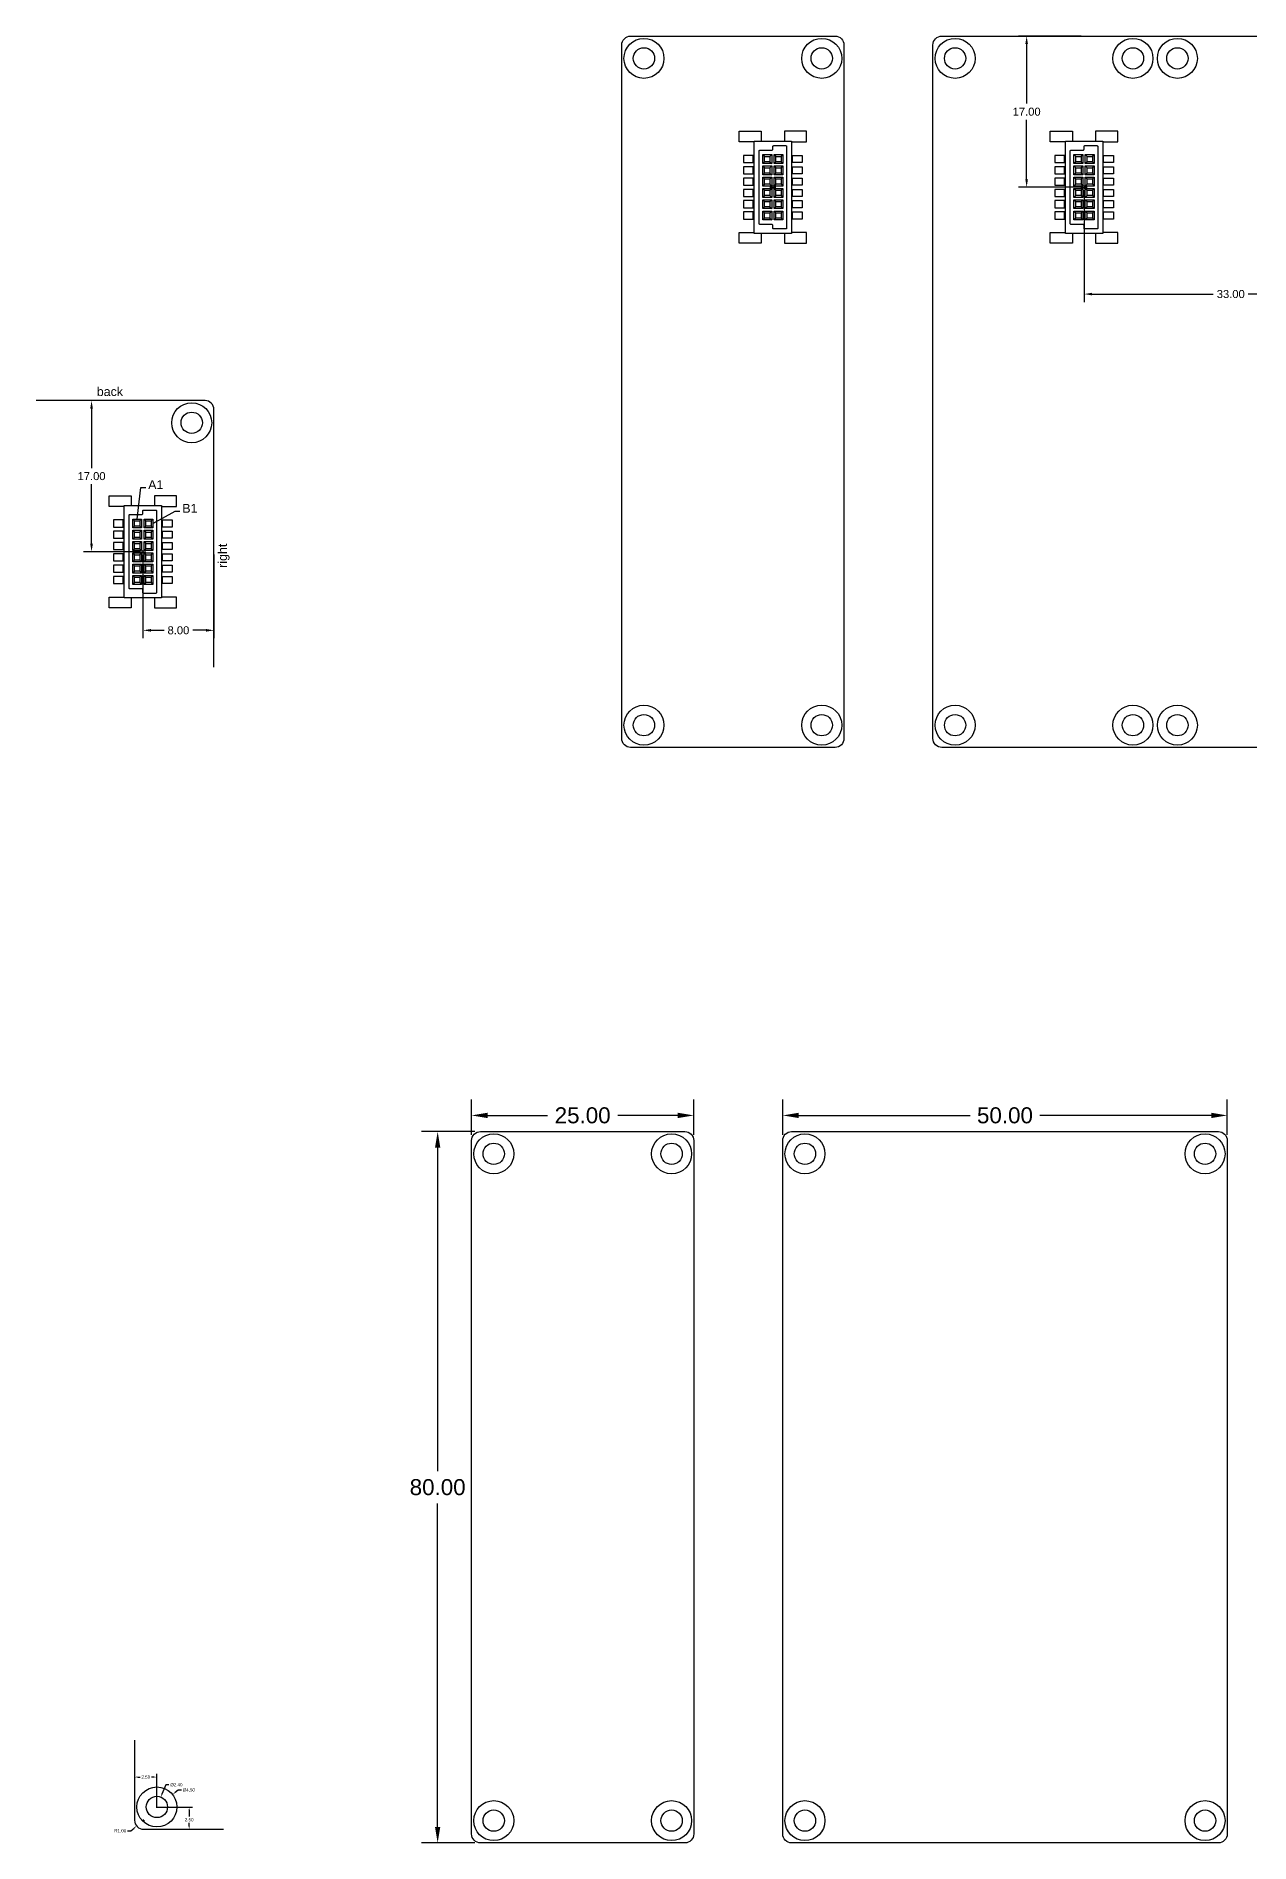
# Model space of a CAD drawing. Header units: inches. Extents: x 57 to 506, y 33 to 246.
# Drawn here: x 57.5 to 194, y 42.3 to 245.5 of the extents above; entities that cross this region are included whole.
import ezdxf

# ---------------------------------------------------------------- set-up
doc = ezdxf.new("R2010")
doc.units = ezdxf.units.IN
doc.header["$MEASUREMENT"] = 0
doc.styles.get("Standard").update_dxf_attribs({"font": 'arial.ttf'})
doc.dimstyles.get("Standard").update_dxf_attribs({"dimscale": 2, "dimtxt": 0.18, "dimasz": 0.18, "dimexe": 0.18, "dimexo": 0.0625, "dimgap": 0.09, "dimtad": 0, "dimtih": 1, "dimtoh": 1, "dimrnd": 0.0005, "dimzin": 0, "dimdsep": 46, "dimtxsty": 'Standard', "dimcen": 0.09, "dimadec": 0, "dimazin": 0, "dimtfac": 1, "dimtdec": 4, "dimtofl": 0, "dimtmove": 0, "dimatfit": 3, "dimfxl": 1, "dimtolj": 1, "dimtzin": 0, "dimarcsym": 0})

# ---------------------------------------------------------------- blocks, each defined once
blk = doc.blocks.new('*D1')
at = {"color": 0, "lineweight": -2}
for p, q in [((73.46, 48.24), (73.11, 47.96)), ((73.82, 48.24), (73.46, 48.24))]:
    blk.add_line(p, q, dxfattribs=at)
at = {"color": 0}
for p, q in [((70.98, 46.33), (71.16, 46.33)), ((71.07, 46.24), (71.07, 46.42))]:
    blk.add_line(p, q, dxfattribs=at)
blk.add_solid([(73.07, 48), (73.15, 47.91), (72.83, 47.73)], dxfattribs=at)
at = {"layer": 'Defpoints', "color": 0}
for p in [(72.83, 47.73), (69.3, 44.94)]:
    blk.add_point(p, dxfattribs=at)
at = {"color": 0, "insert": (74.66, 48.24), "char_height": 0.36, "attachment_point": 5}
blk.add_mtext('\\A1;%%c4.50', dxfattribs=at)
blk = doc.blocks.new('*D2')
at = {"color": 0, "lineweight": -2}
for p, q in [((72.06, 48.83), (71.64, 47.78)), ((72.42, 48.83), (72.06, 48.83))]:
    blk.add_line(p, q, dxfattribs=at)
at = {"color": 0}
for p, q in [((70.98, 46.33), (71.16, 46.33)), ((71.07, 46.24), (71.07, 46.42))]:
    blk.add_line(p, q, dxfattribs=at)
blk.add_solid([(71.59, 47.81), (71.7, 47.76), (71.51, 47.45)], dxfattribs=at)
at = {"layer": 'Defpoints', "color": 0}
for p in [(71.51, 47.45), (70.62, 45.22)]:
    blk.add_point(p, dxfattribs=at)
at = {"color": 0, "insert": (73.26, 48.83), "char_height": 0.36, "attachment_point": 5}
blk.add_mtext('\\A1;%%c2.40', dxfattribs=at)
blk = doc.blocks.new('*D3')
at = {"color": 0, "lineweight": -2}
for p, q in [((68.57, 44.96), (68.57, 50.06)), ((68.93, 49.7), (69.17, 49.7)), ((70.71, 49.7), (70.47, 49.7)), ((71.07, 46.46), (71.07, 50.06))]:
    blk.add_line(p, q, dxfattribs=at)
at = {"color": 0}
for points in [[(68.93, 49.76), (68.93, 49.64), (68.57, 49.7)], [(70.71, 49.64), (70.71, 49.76), (71.07, 49.7)]]:
    blk.add_solid(points, dxfattribs=at)
at = {"layer": 'Defpoints', "color": 0}
for p in [(68.57, 49.7), (68.57, 44.83), (71.07, 46.33)]:
    blk.add_point(p, dxfattribs=at)
at = {"color": 0, "insert": (69.82, 49.7), "char_height": 0.36, "attachment_point": 5}
blk.add_mtext('\\A1;2.50', dxfattribs=at)
blk = doc.blocks.new('*D4')
at = {"color": 0, "lineweight": -2}
for p, q in [((71.19, 46.33), (75.06, 46.33)), ((74.7, 45.97), (74.7, 45.26)), ((69.69, 43.83), (75.06, 43.83)), ((74.7, 44.19), (74.7, 44.54))]:
    blk.add_line(p, q, dxfattribs=at)
at = {"color": 0}
for points in [[(74.76, 45.97), (74.64, 45.97), (74.7, 46.33)], [(74.64, 44.19), (74.76, 44.19), (74.7, 43.83)]]:
    blk.add_solid(points, dxfattribs=at)
at = {"layer": 'Defpoints', "color": 0}
for p in [(71.07, 46.33), (69.57, 43.83), (74.7, 43.83)]:
    blk.add_point(p, dxfattribs=at)
at = {"color": 0, "insert": (74.7, 44.9), "char_height": 0.36, "attachment_point": 5}
blk.add_mtext('\\A1;2.50', dxfattribs=at)
blk = doc.blocks.new('*D5')
at = {"color": 0}
for p, q in [((69.48, 44.83), (69.66, 44.83)), ((69.57, 44.74), (69.57, 44.92))]:
    blk.add_line(p, q, dxfattribs=at)
at = {"color": 0, "lineweight": -2}
for p, q in [((67.77, 43.66), (68.13, 43.66)), ((68.13, 43.66), (68.51, 43.97))]:
    blk.add_line(p, q, dxfattribs=at)
at = {"color": 0}
blk.add_solid([(68.55, 43.93), (68.48, 44.02), (68.79, 44.2)], dxfattribs=at)
at = {"layer": 'Defpoints', "color": 0}
for p in [(69.57, 44.83), (68.79, 44.2)]:
    blk.add_point(p, dxfattribs=at)
at = {"color": 0, "insert": (66.95, 43.66), "char_height": 0.36, "attachment_point": 5}
blk.add_mtext('\\A1;R1.00', dxfattribs=at)
blk = doc.blocks.new('*D6')
at = {"color": 0, "lineweight": -2}
for p, q in [((106.46, 121.92), (106.46, 125.92)), ((108.26, 124.12), (115.01, 124.12)), ((129.66, 124.12), (122.91, 124.12)), ((131.46, 121.92), (131.46, 125.92))]:
    blk.add_line(p, q, dxfattribs=at)
at = {"color": 0}
for points in [[(108.26, 124.42), (108.26, 123.82), (106.46, 124.12)], [(129.66, 123.82), (129.66, 124.42), (131.46, 124.12)]]:
    blk.add_solid(points, dxfattribs=at)
at = {"layer": 'Defpoints', "color": 0}
for p in [(131.46, 124.12), (106.46, 121.3), (131.46, 121.3)]:
    blk.add_point(p, dxfattribs=at)
at = {"color": 0, "insert": (118.96, 124.12), "char_height": 1.8, "attachment_point": 5}
blk.add_mtext('\\A1;25.00', dxfattribs=at)
blk = doc.blocks.new('*D7')
at = {"color": 0, "lineweight": -2}
for p, q in [((141.46, 121.92), (141.46, 125.92)), ((143.26, 124.12), (162.53, 124.12)), ((189.66, 124.12), (170.4, 124.12)), ((191.46, 121.92), (191.46, 125.92))]:
    blk.add_line(p, q, dxfattribs=at)
at = {"color": 0}
for points in [[(143.26, 124.42), (143.26, 123.82), (141.46, 124.12)], [(189.66, 123.82), (189.66, 124.42), (191.46, 124.12)]]:
    blk.add_solid(points, dxfattribs=at)
at = {"layer": 'Defpoints', "color": 0}
for p in [(191.46, 124.12), (141.46, 121.3), (191.46, 121.3)]:
    blk.add_point(p, dxfattribs=at)
at = {"color": 0, "insert": (166.46, 124.12), "char_height": 1.8, "attachment_point": 5}
blk.add_mtext('\\A1;50.00', dxfattribs=at)
blk = doc.blocks.new('*D9')
at = {"color": 0, "lineweight": -2}
for p, q in [((106.84, 122.3), (100.85, 122.3)), ((102.65, 120.5), (102.65, 84.12)), ((102.65, 44.1), (102.65, 80.48)), ((106.84, 42.3), (100.85, 42.3))]:
    blk.add_line(p, q, dxfattribs=at)
at = {"color": 0}
for points in [[(102.95, 120.5), (102.35, 120.5), (102.65, 122.3)], [(102.35, 44.1), (102.95, 44.1), (102.65, 42.3)]]:
    blk.add_solid(points, dxfattribs=at)
at = {"layer": 'Defpoints', "color": 0}
for p in [(107.46, 122.3), (102.65, 42.3), (107.46, 42.3)]:
    blk.add_point(p, dxfattribs=at)
at = {"color": 0, "insert": (102.65, 82.3), "char_height": 1.8, "attachment_point": 5}
blk.add_mtext('\\A1;80.00', dxfattribs=at)
blk = doc.blocks.new('*D32')
at = {"color": 0, "lineweight": -2}
for p, q in [((76.17, 204.52), (62.82, 204.52)), ((63.72, 203.62), (63.72, 196.93)), ((63.72, 188.42), (63.72, 195.11)), ((69.17, 187.52), (62.82, 187.52))]:
    blk.add_line(p, q, dxfattribs=at)
at = {"color": 0}
for points in [[(63.87, 203.62), (63.57, 203.62), (63.72, 204.52)], [(63.57, 188.42), (63.87, 188.42), (63.72, 187.52)]]:
    blk.add_solid(points, dxfattribs=at)
at = {"layer": 'Defpoints', "color": 0}
for p in [(76.49, 204.52), (63.72, 187.52), (69.49, 187.52)]:
    blk.add_point(p, dxfattribs=at)
at = {"color": 0, "insert": (63.72, 196.02), "char_height": 0.9, "attachment_point": 5}
blk.add_mtext('\\A1;17.00', dxfattribs=at)
blk = doc.blocks.new('*D33')
at = {"color": 0, "lineweight": -2}
for p, q in [((69.49, 187.21), (69.49, 177.78)), ((77.49, 187.21), (77.49, 177.78)), ((70.39, 178.68), (71.87, 178.68)), ((76.59, 178.68), (75.1, 178.68))]:
    blk.add_line(p, q, dxfattribs=at)
at = {"color": 0}
for points in [[(70.39, 178.83), (70.39, 178.53), (69.49, 178.68)], [(76.59, 178.53), (76.59, 178.83), (77.49, 178.68)]]:
    blk.add_solid(points, dxfattribs=at)
at = {"layer": 'Defpoints', "color": 0}
for p in [(69.49, 187.52), (77.49, 187.52), (77.49, 178.68)]:
    blk.add_point(p, dxfattribs=at)
at = {"color": 0, "insert": (73.49, 178.68), "char_height": 0.9, "attachment_point": 5}
blk.add_mtext('\\A1;8.00', dxfattribs=at)
blk = doc.blocks.new('*D35')
at = {"color": 0, "lineweight": -2}
for p, q in [((208.36, 244.2), (208.36, 215.6)), ((175.36, 228.2), (175.36, 215.6)), ((176.26, 216.5), (189.89, 216.5)), ((207.46, 216.5), (193.82, 216.5))]:
    blk.add_line(p, q, dxfattribs=at)
at = {"color": 0}
for points in [[(176.26, 216.65), (176.26, 216.35), (175.36, 216.5)], [(207.46, 216.35), (207.46, 216.65), (208.36, 216.5)]]:
    blk.add_solid(points, dxfattribs=at)
at = {"layer": 'Defpoints', "color": 0}
for p in [(208.36, 244.51), (175.36, 228.51), (175.36, 216.5)]:
    blk.add_point(p, dxfattribs=at)
at = {"color": 0, "insert": (191.86, 216.5), "char_height": 0.9, "attachment_point": 5}
blk.add_mtext('\\A1;33.00', dxfattribs=at)
blk = doc.blocks.new('*D39')
at = {"color": 0, "lineweight": -2}
for p, q in [((175.04, 245.51), (168, 245.51)), ((168.9, 244.61), (168.9, 237.92)), ((168.9, 229.41), (168.9, 236.1)), ((175.04, 228.51), (168, 228.51))]:
    blk.add_line(p, q, dxfattribs=at)
at = {"color": 0}
for points in [[(169.05, 244.61), (168.75, 244.61), (168.9, 245.51)], [(168.75, 229.41), (169.05, 229.41), (168.9, 228.51)]]:
    blk.add_solid(points, dxfattribs=at)
at = {"layer": 'Defpoints', "color": 0}
for p in [(168.9, 245.51), (175.36, 245.51), (175.36, 228.51)]:
    blk.add_point(p, dxfattribs=at)
at = {"color": 0, "insert": (168.9, 237.01), "char_height": 0.9, "attachment_point": 5}
blk.add_mtext('\\A1;17.00', dxfattribs=at)

msp = doc.modelspace()

# ---------------------------------------------------------------- linework, layer by layer
for p, q in [((139.22, 232.187), (139.42, 231.987)), ((140.02, 231.987), (140.22, 232.187)), ((140.49, 232.187), (140.69, 231.987)), ((141.29, 231.987), (141.49, 232.187)), ((174.22, 232.187), (174.42, 231.987)), ((175.02, 231.987), (175.22, 232.187)), ((175.49, 232.187), (175.69, 231.987)), ((176.29, 231.987), (176.49, 232.187)), ((139.42, 231.387), (139.22, 231.187)), ((139.22, 230.917), (139.42, 230.717)), ((139.42, 230.117), (139.22, 229.917)), ((139.22, 229.647), (139.42, 229.447)), ((140.02, 231.387), (140.22, 231.187)), ((140.02, 230.717), (140.22, 230.917)), ((140.02, 230.117), (140.22, 229.917)), ((140.02, 229.447), (140.22, 229.647)), ((140.69, 231.387), (140.49, 231.187)), ((140.49, 230.917), (140.69, 230.717)), ((140.69, 230.117), (140.49, 229.917)), ((140.49, 229.647), (140.69, 229.447)), ((141.29, 231.387), (141.49, 231.187)), ((141.29, 230.717), (141.49, 230.917)), ((141.29, 230.117), (141.49, 229.917)), ((141.29, 229.447), (141.49, 229.647)), ((174.42, 231.387), (174.22, 231.187)), ((174.22, 230.917), (174.42, 230.717)), ((174.42, 230.117), (174.22, 229.917)), ((174.22, 229.647), (174.42, 229.447)), ((175.02, 231.387), (175.22, 231.187)), ((175.02, 230.717), (175.22, 230.917)), ((175.02, 230.117), (175.22, 229.917)), ((175.02, 229.447), (175.22, 229.647)), ((175.69, 231.387), (175.49, 231.187)), ((175.49, 230.917), (175.69, 230.717)), ((175.69, 230.117), (175.49, 229.917)), ((175.49, 229.647), (175.69, 229.447)), ((176.29, 231.387), (176.49, 231.187)), ((176.29, 230.717), (176.49, 230.917)), ((176.29, 230.117), (176.49, 229.917)), ((176.29, 229.447), (176.49, 229.647)), ((139.42, 228.847), (139.22, 228.647)), ((139.22, 228.377), (139.42, 228.177)), ((140.005, 228.512), (140.705, 228.512)), ((140.02, 228.847), (140.22, 228.647)), ((140.02, 228.177), (140.22, 228.377)), ((140.355, 228.697), (140.355, 228.327)), ((140.69, 228.847), (140.49, 228.647)), ((140.49, 228.377), (140.69, 228.177)), ((141.29, 228.847), (141.49, 228.647)), ((141.29, 228.177), (141.49, 228.377)), ((174.42, 228.847), (174.22, 228.647)), ((174.22, 228.377), (174.42, 228.177)), ((175.005, 228.512), (175.705, 228.512)), ((175.02, 228.847), (175.22, 228.647)), ((175.02, 228.177), (175.22, 228.377)), ((175.355, 228.697), (175.355, 228.327)), ((175.69, 228.847), (175.49, 228.647)), ((175.49, 228.377), (175.69, 228.177)), ((176.29, 228.847), (176.49, 228.647)), ((176.29, 228.177), (176.49, 228.377)), ((139.42, 227.577), (139.22, 227.377)), ((139.22, 227.107), (139.42, 226.907)), ((139.42, 226.307), (139.22, 226.107)), ((139.22, 225.837), (139.42, 225.637)), ((140.02, 227.577), (140.22, 227.377)), ((140.02, 226.907), (140.22, 227.107)), ((140.02, 226.307), (140.22, 226.107)), ((140.02, 225.637), (140.22, 225.837)), ((140.69, 227.577), (140.49, 227.377)), ((140.49, 227.107), (140.69, 226.907)), ((140.69, 226.307), (140.49, 226.107)), ((140.49, 225.837), (140.69, 225.637)), ((141.29, 227.577), (141.49, 227.377)), ((141.29, 226.907), (141.49, 227.107)), ((141.29, 226.307), (141.49, 226.107)), ((141.29, 225.637), (141.49, 225.837)), ((174.42, 227.577), (174.22, 227.377)), ((174.22, 227.107), (174.42, 226.907)), ((174.42, 226.307), (174.22, 226.107)), ((174.22, 225.837), (174.42, 225.637)), ((175.02, 227.577), (175.22, 227.377)), ((175.02, 226.907), (175.22, 227.107)), ((175.02, 226.307), (175.22, 226.107)), ((175.02, 225.637), (175.22, 225.837)), ((175.69, 227.577), (175.49, 227.377)), ((175.49, 227.107), (175.69, 226.907)), ((175.69, 226.307), (175.49, 226.107)), ((175.49, 225.837), (175.69, 225.637)), ((176.29, 227.577), (176.49, 227.377)), ((176.29, 226.907), (176.49, 227.107)), ((176.29, 226.307), (176.49, 226.107)), ((176.29, 225.637), (176.49, 225.837)), ((139.42, 225.037), (139.22, 224.837)), ((140.02, 225.037), (140.22, 224.837)), ((140.69, 225.037), (140.49, 224.837)), ((141.29, 225.037), (141.49, 224.837)), ((174.42, 225.037), (174.22, 224.837)), ((175.02, 225.037), (175.22, 224.837)), ((175.69, 225.037), (175.49, 224.837)), ((176.29, 225.037), (176.49, 224.837)), ((68.35, 191.198), (68.55, 190.998)), ((69.15, 190.998), (69.35, 191.198)), ((69.62, 191.198), (69.82, 190.998)), ((70.42, 190.998), (70.62, 191.198)), ((68.55, 190.398), (68.35, 190.198)), ((68.35, 189.928), (68.55, 189.728)), ((68.55, 189.128), (68.35, 188.928)), ((69.15, 190.398), (69.35, 190.198)), ((69.15, 189.728), (69.35, 189.928)), ((69.15, 189.128), (69.35, 188.928)), ((69.82, 190.398), (69.62, 190.198)), ((69.62, 189.928), (69.82, 189.728)), ((69.82, 189.128), (69.62, 188.928)), ((70.42, 190.398), (70.62, 190.198)), ((70.42, 189.728), (70.62, 189.928)), ((70.42, 189.128), (70.62, 188.928)), ((68.35, 188.658), (68.55, 188.458)), ((68.55, 187.858), (68.35, 187.658)), ((68.35, 187.388), (68.55, 187.188)), ((69.135, 187.523), (69.835, 187.523)), ((69.15, 188.458), (69.35, 188.658)), ((69.15, 187.858), (69.35, 187.658)), ((69.15, 187.188), (69.35, 187.388)), ((69.485, 187.708), (69.485, 187.338)), ((69.62, 188.658), (69.82, 188.458)), ((69.82, 187.858), (69.62, 187.658)), ((69.62, 187.388), (69.82, 187.188)), ((70.42, 188.458), (70.62, 188.658)), ((70.42, 187.858), (70.62, 187.658)), ((70.42, 187.188), (70.62, 187.388)), ((68.55, 186.588), (68.35, 186.388)), ((68.35, 186.118), (68.55, 185.918)), ((68.55, 185.318), (68.35, 185.118)), ((69.15, 186.588), (69.35, 186.388)), ((69.15, 185.918), (69.35, 186.118)), ((69.15, 185.318), (69.35, 185.118)), ((69.82, 186.588), (69.62, 186.388)), ((69.62, 186.118), (69.82, 185.918)), ((69.82, 185.318), (69.62, 185.118)), ((70.42, 186.588), (70.62, 186.388)), ((70.42, 185.918), (70.62, 186.118)), ((70.42, 185.318), (70.62, 185.118)), ((68.35, 184.848), (68.55, 184.648)), ((68.55, 184.048), (68.35, 183.848)), ((69.15, 184.648), (69.35, 184.848)), ((69.15, 184.048), (69.35, 183.848)), ((69.62, 184.848), (69.82, 184.648)), ((69.82, 184.048), (69.62, 183.848)), ((70.42, 184.648), (70.62, 184.848)), ((70.42, 184.048), (70.62, 183.848))]:
    msp.add_line(p, q)
for points in [[(123.355, 166.512), (123.355, 244.512, -0.4142136), (124.355, 245.512), (147.355, 245.512, -0.4142136), (148.355, 244.512), (148.355, 166.512, -0.4142136), (147.355, 165.512), (124.355, 165.512, -0.4142136)], [(158.355, 166.512), (158.355, 244.512, -0.4142136), (159.355, 245.512), (207.355, 245.512, -0.4142136), (208.355, 244.512), (208.355, 166.512, -0.4142136), (207.355, 165.512), (159.355, 165.512, -0.4142136)], [(140.455, 233.197), (141.805, 233.197, -0.4142136), (141.905, 233.097), (141.905, 223.927, -0.4142136), (141.805, 223.827), (140.455, 223.827, -0.4142136), (140.355, 223.927), (140.355, 224.227, 0.4142136), (140.255, 224.327), (138.905, 224.327, -0.4142136), (138.805, 224.427), (138.805, 232.597, -0.4142136), (138.905, 232.697), (140.255, 232.697, 0.4142136), (140.355, 232.797), (140.355, 233.097, -0.4142136)], [(175.455, 233.197), (176.805, 233.197, -0.4142136), (176.905, 233.097), (176.905, 223.927, -0.4142136), (176.805, 223.827), (175.455, 223.827, -0.4142136), (175.355, 223.927), (175.355, 224.227, 0.4142136), (175.255, 224.327), (173.905, 224.327, -0.4142136), (173.805, 224.427), (173.805, 232.597, -0.4142136), (173.905, 232.697), (175.255, 232.697, 0.4142136), (175.355, 232.797), (175.355, 233.097, -0.4142136)], [(69.585, 192.208), (70.935, 192.208, -0.4142136), (71.035, 192.108), (71.035, 182.938, -0.4142136), (70.935, 182.838), (69.585, 182.838, -0.4142136), (69.485, 182.938), (69.485, 183.238, 0.4142136), (69.385, 183.338), (68.035, 183.338, -0.4142136), (67.935, 183.438), (67.935, 191.608, -0.4142136), (68.035, 191.708), (69.385, 191.708, 0.4142136), (69.485, 191.808), (69.485, 192.108, -0.4142136)], [(106.463, 43.3), (106.463, 121.3, -0.4142136), (107.463, 122.3), (130.463, 122.3, -0.4142136), (131.463, 121.3), (131.463, 43.3, -0.4142136), (130.463, 42.3), (107.463, 42.3, -0.4142136)], [(141.463, 43.3), (141.463, 121.3, -0.4142136), (142.463, 122.3), (190.463, 122.3, -0.4142136), (191.463, 121.3), (191.463, 43.3, -0.4142136), (190.463, 42.3), (142.463, 42.3, -0.4142136)]]:
    msp.add_lwpolyline(points, format="xyb", close=True)
for points in [[(138.255, 233.612), (136.555, 233.612), (136.555, 234.812), (139.055, 234.812), (139.055, 233.697)], [(142.455, 233.612), (144.155, 233.612), (144.155, 234.812), (141.655, 234.812), (141.655, 233.697)], [(173.255, 233.612), (171.555, 233.612), (171.555, 234.812), (174.055, 234.812), (174.055, 233.697)], [(177.455, 233.612), (179.155, 233.612), (179.155, 234.812), (176.655, 234.812), (176.655, 233.697)], [(139.055, 223.327), (139.055, 222.212), (136.555, 222.212), (136.555, 223.412), (138.255, 223.412)], [(141.655, 223.327), (141.655, 222.212), (144.155, 222.212), (144.155, 223.412), (142.455, 223.412)], [(174.055, 223.327), (174.055, 222.212), (171.555, 222.212), (171.555, 223.412), (173.255, 223.412)], [(176.655, 223.327), (176.655, 222.212), (179.155, 222.212), (179.155, 223.412), (177.455, 223.412)], [(67.385, 192.623), (65.685, 192.623), (65.685, 193.823), (68.185, 193.823), (68.185, 192.708)], [(71.585, 192.623), (73.285, 192.623), (73.285, 193.823), (70.785, 193.823), (70.785, 192.708)], [(68.185, 182.338), (68.185, 181.223), (65.685, 181.223), (65.685, 182.423), (67.385, 182.423)], [(70.785, 182.338), (70.785, 181.223), (73.285, 181.223), (73.285, 182.423), (71.585, 182.423)]]:
    msp.add_lwpolyline(points)
for points in [[(138.255, 223.327), (138.255, 233.697), (142.455, 233.697), (142.455, 223.327)], [(173.255, 223.327), (173.255, 233.697), (177.455, 233.697), (177.455, 223.327)], [(138.155, 231.287), (138.155, 232.087), (137.055, 232.087), (137.055, 231.287)], [(139.22, 231.187), (139.22, 232.187), (140.22, 232.187), (140.22, 231.187)], [(139.42, 231.387), (139.42, 231.987), (140.02, 231.987), (140.02, 231.387)], [(140.49, 231.187), (140.49, 232.187), (141.49, 232.187), (141.49, 231.187)], [(140.69, 231.387), (140.69, 231.987), (141.29, 231.987), (141.29, 231.387)], [(142.555, 231.287), (142.555, 232.087), (143.655, 232.087), (143.655, 231.287)], [(173.155, 231.287), (173.155, 232.087), (172.055, 232.087), (172.055, 231.287)], [(174.22, 231.187), (174.22, 232.187), (175.22, 232.187), (175.22, 231.187)], [(174.42, 231.387), (174.42, 231.987), (175.02, 231.987), (175.02, 231.387)], [(175.49, 231.187), (175.49, 232.187), (176.49, 232.187), (176.49, 231.187)], [(175.69, 231.387), (175.69, 231.987), (176.29, 231.987), (176.29, 231.387)], [(177.555, 231.287), (177.555, 232.087), (178.655, 232.087), (178.655, 231.287)], [(138.155, 230.017), (138.155, 230.817), (137.055, 230.817), (137.055, 230.017)], [(139.22, 229.917), (139.22, 230.917), (140.22, 230.917), (140.22, 229.917)], [(139.22, 228.647), (139.22, 229.647), (140.22, 229.647), (140.22, 228.647)], [(139.42, 230.117), (139.42, 230.717), (140.02, 230.717), (140.02, 230.117)], [(140.49, 229.917), (140.49, 230.917), (141.49, 230.917), (141.49, 229.917)], [(140.49, 228.647), (140.49, 229.647), (141.49, 229.647), (141.49, 228.647)], [(140.69, 230.117), (140.69, 230.717), (141.29, 230.717), (141.29, 230.117)], [(142.555, 230.017), (142.555, 230.817), (143.655, 230.817), (143.655, 230.017)], [(173.155, 230.017), (173.155, 230.817), (172.055, 230.817), (172.055, 230.017)], [(174.22, 229.917), (174.22, 230.917), (175.22, 230.917), (175.22, 229.917)], [(174.22, 228.647), (174.22, 229.647), (175.22, 229.647), (175.22, 228.647)], [(174.42, 230.117), (174.42, 230.717), (175.02, 230.717), (175.02, 230.117)], [(175.49, 229.917), (175.49, 230.917), (176.49, 230.917), (176.49, 229.917)], [(175.49, 228.647), (175.49, 229.647), (176.49, 229.647), (176.49, 228.647)], [(175.69, 230.117), (175.69, 230.717), (176.29, 230.717), (176.29, 230.117)], [(177.555, 230.017), (177.555, 230.817), (178.655, 230.817), (178.655, 230.017)], [(138.155, 228.747), (138.155, 229.547), (137.055, 229.547), (137.055, 228.747)], [(138.155, 227.477), (138.155, 228.277), (137.055, 228.277), (137.055, 227.477)], [(139.22, 227.377), (139.22, 228.377), (140.22, 228.377), (140.22, 227.377)], [(139.42, 228.847), (139.42, 229.447), (140.02, 229.447), (140.02, 228.847)], [(139.42, 227.577), (139.42, 228.177), (140.02, 228.177), (140.02, 227.577)], [(140.49, 227.377), (140.49, 228.377), (141.49, 228.377), (141.49, 227.377)], [(140.69, 228.847), (140.69, 229.447), (141.29, 229.447), (141.29, 228.847)], [(140.69, 227.577), (140.69, 228.177), (141.29, 228.177), (141.29, 227.577)], [(142.555, 228.747), (142.555, 229.547), (143.655, 229.547), (143.655, 228.747)], [(142.555, 227.477), (142.555, 228.277), (143.655, 228.277), (143.655, 227.477)], [(173.155, 228.747), (173.155, 229.547), (172.055, 229.547), (172.055, 228.747)], [(173.155, 227.477), (173.155, 228.277), (172.055, 228.277), (172.055, 227.477)], [(174.22, 227.377), (174.22, 228.377), (175.22, 228.377), (175.22, 227.377)], [(174.42, 228.847), (174.42, 229.447), (175.02, 229.447), (175.02, 228.847)], [(174.42, 227.577), (174.42, 228.177), (175.02, 228.177), (175.02, 227.577)], [(175.49, 227.377), (175.49, 228.377), (176.49, 228.377), (176.49, 227.377)], [(175.69, 228.847), (175.69, 229.447), (176.29, 229.447), (176.29, 228.847)], [(175.69, 227.577), (175.69, 228.177), (176.29, 228.177), (176.29, 227.577)], [(177.555, 228.747), (177.555, 229.547), (178.655, 229.547), (178.655, 228.747)], [(177.555, 227.477), (177.555, 228.277), (178.655, 228.277), (178.655, 227.477)], [(138.155, 226.207), (138.155, 227.007), (137.055, 227.007), (137.055, 226.207)], [(138.155, 224.937), (138.155, 225.737), (137.055, 225.737), (137.055, 224.937)], [(139.22, 226.107), (139.22, 227.107), (140.22, 227.107), (140.22, 226.107)], [(139.22, 224.837), (139.22, 225.837), (140.22, 225.837), (140.22, 224.837)], [(139.42, 226.307), (139.42, 226.907), (140.02, 226.907), (140.02, 226.307)], [(139.42, 225.037), (139.42, 225.637), (140.02, 225.637), (140.02, 225.037)], [(140.49, 226.107), (140.49, 227.107), (141.49, 227.107), (141.49, 226.107)], [(140.49, 224.837), (140.49, 225.837), (141.49, 225.837), (141.49, 224.837)], [(140.69, 226.307), (140.69, 226.907), (141.29, 226.907), (141.29, 226.307)], [(140.69, 225.037), (140.69, 225.637), (141.29, 225.637), (141.29, 225.037)], [(142.555, 226.207), (142.555, 227.007), (143.655, 227.007), (143.655, 226.207)], [(142.555, 224.937), (142.555, 225.737), (143.655, 225.737), (143.655, 224.937)], [(173.155, 226.207), (173.155, 227.007), (172.055, 227.007), (172.055, 226.207)], [(173.155, 224.937), (173.155, 225.737), (172.055, 225.737), (172.055, 224.937)], [(174.22, 226.107), (174.22, 227.107), (175.22, 227.107), (175.22, 226.107)], [(174.22, 224.837), (174.22, 225.837), (175.22, 225.837), (175.22, 224.837)], [(174.42, 226.307), (174.42, 226.907), (175.02, 226.907), (175.02, 226.307)], [(174.42, 225.037), (174.42, 225.637), (175.02, 225.637), (175.02, 225.037)], [(175.49, 226.107), (175.49, 227.107), (176.49, 227.107), (176.49, 226.107)], [(175.49, 224.837), (175.49, 225.837), (176.49, 225.837), (176.49, 224.837)], [(175.69, 226.307), (175.69, 226.907), (176.29, 226.907), (176.29, 226.307)], [(175.69, 225.037), (175.69, 225.637), (176.29, 225.637), (176.29, 225.037)], [(177.555, 226.207), (177.555, 227.007), (178.655, 227.007), (178.655, 226.207)], [(177.555, 224.937), (177.555, 225.737), (178.655, 225.737), (178.655, 224.937)], [(67.285, 190.298), (67.285, 191.098), (66.185, 191.098), (66.185, 190.298)], [(67.385, 182.338), (67.385, 192.708), (71.585, 192.708), (71.585, 182.338)], [(68.35, 190.198), (68.35, 191.198), (69.35, 191.198), (69.35, 190.198)], [(69.62, 190.198), (69.62, 191.198), (70.62, 191.198), (70.62, 190.198)], [(71.685, 190.298), (71.685, 191.098), (72.785, 191.098), (72.785, 190.298)], [(67.285, 189.028), (67.285, 189.828), (66.185, 189.828), (66.185, 189.028)], [(68.35, 188.928), (68.35, 189.928), (69.35, 189.928), (69.35, 188.928)], [(68.55, 190.398), (68.55, 190.998), (69.15, 190.998), (69.15, 190.398)], [(68.55, 189.128), (68.55, 189.728), (69.15, 189.728), (69.15, 189.128)], [(69.62, 188.928), (69.62, 189.928), (70.62, 189.928), (70.62, 188.928)], [(69.82, 190.398), (69.82, 190.998), (70.42, 190.998), (70.42, 190.398)], [(69.82, 189.128), (69.82, 189.728), (70.42, 189.728), (70.42, 189.128)], [(71.685, 189.028), (71.685, 189.828), (72.785, 189.828), (72.785, 189.028)], [(67.285, 187.758), (67.285, 188.558), (66.185, 188.558), (66.185, 187.758)], [(67.285, 186.488), (67.285, 187.288), (66.185, 187.288), (66.185, 186.488)], [(68.35, 187.658), (68.35, 188.658), (69.35, 188.658), (69.35, 187.658)], [(68.35, 186.388), (68.35, 187.388), (69.35, 187.388), (69.35, 186.388)], [(68.55, 187.858), (68.55, 188.458), (69.15, 188.458), (69.15, 187.858)], [(68.55, 186.588), (68.55, 187.188), (69.15, 187.188), (69.15, 186.588)], [(69.62, 187.658), (69.62, 188.658), (70.62, 188.658), (70.62, 187.658)], [(69.62, 186.388), (69.62, 187.388), (70.62, 187.388), (70.62, 186.388)], [(69.82, 187.858), (69.82, 188.458), (70.42, 188.458), (70.42, 187.858)], [(69.82, 186.588), (69.82, 187.188), (70.42, 187.188), (70.42, 186.588)], [(71.685, 187.758), (71.685, 188.558), (72.785, 188.558), (72.785, 187.758)], [(71.685, 186.488), (71.685, 187.288), (72.785, 187.288), (72.785, 186.488)], [(67.285, 185.218), (67.285, 186.018), (66.185, 186.018), (66.185, 185.218)], [(68.35, 185.118), (68.35, 186.118), (69.35, 186.118), (69.35, 185.118)], [(68.55, 185.318), (68.55, 185.918), (69.15, 185.918), (69.15, 185.318)], [(69.62, 185.118), (69.62, 186.118), (70.62, 186.118), (70.62, 185.118)], [(69.82, 185.318), (69.82, 185.918), (70.42, 185.918), (70.42, 185.318)], [(71.685, 185.218), (71.685, 186.018), (72.785, 186.018), (72.785, 185.218)], [(67.285, 183.948), (67.285, 184.748), (66.185, 184.748), (66.185, 183.948)], [(68.35, 183.848), (68.35, 184.848), (69.35, 184.848), (69.35, 183.848)], [(68.55, 184.048), (68.55, 184.648), (69.15, 184.648), (69.15, 184.048)], [(69.62, 183.848), (69.62, 184.848), (70.62, 184.848), (70.62, 183.848)], [(69.82, 184.048), (69.82, 184.648), (70.42, 184.648), (70.42, 184.048)], [(71.685, 183.948), (71.685, 184.748), (72.785, 184.748), (72.785, 183.948)]]:
    msp.add_lwpolyline(points, close=True)
for points in [[(77.485, 174.523), (77.485, 203.523, 0.4142136), (76.485, 204.523), (57.485, 204.523)], [(68.565, 53.835), (68.565, 44.835, 0.4142136), (69.565, 43.835), (78.565, 43.835)]]:
    msp.add_lwpolyline(points, format="xyb")
for centre, radius in [((125.855, 243.012), 2.25), ((125.855, 243.012), 1.2), ((145.855, 243.012), 2.25), ((145.855, 243.012), 1.2), ((160.855, 243.012), 2.25), ((160.855, 243.012), 1.2), ((180.855, 243.012), 2.25), ((180.855, 243.012), 1.2), ((185.855, 243.012), 2.25), ((185.855, 243.012), 1.2), ((74.985, 202.023), 2.25), ((74.985, 202.023), 1.2), ((125.855, 168.012), 2.25), ((125.855, 168.012), 1.2), ((145.855, 168.012), 2.25), ((145.855, 168.012), 1.2), ((160.855, 168.012), 2.25), ((160.855, 168.012), 1.2), ((180.855, 168.012), 2.25), ((180.855, 168.012), 1.2), ((185.855, 168.012), 2.25), ((185.855, 168.012), 1.2), ((108.963, 119.8), 2.25), ((128.963, 119.8), 2.25), ((143.963, 119.8), 2.25), ((188.963, 119.8), 2.25), ((108.963, 119.8), 1.2), ((128.963, 119.8), 1.2), ((143.963, 119.8), 1.2), ((188.963, 119.8), 1.2), ((71.065, 46.335), 2.25), ((71.065, 46.335), 1.2), ((108.963, 44.8), 2.25), ((128.963, 44.8), 2.25), ((143.963, 44.8), 2.25), ((188.963, 44.8), 2.25), ((108.963, 44.8), 1.2), ((128.963, 44.8), 1.2), ((143.963, 44.8), 1.2), ((188.963, 44.8), 1.2)]:
    msp.add_circle(centre, radius)

# ---------------------------------------------------------------- texts
at = {"char_height": 1, "attachment_point": 7}
for s, insert in [('back', (64.31, 205.021)), ('A1', (70.09, 194.562)), ('B1', (73.928, 191.903))]:
    msp.add_mtext(s, dxfattribs=dict(at, insert=insert))
at = {"insert": (79.247, 185.709), "char_height": 1, "attachment_point": 7, "rotation": 90}
msp.add_mtext('right', dxfattribs=at)

# ---------------------------------------------------------------- dimensions: what is measured, and where the dimension line sits
for base, p1, p2, override, picture, middle in [((168.896, 245.512), (175.355, 228.512), (175.355, 245.512), {"dimscale": 5, "dimlfac": 1}, '*D39', (168.896, 237.012)), ((102.652, 42.3), (107.463, 122.3), (107.463, 42.3), {"dimscale": 10, "dimlfac": 1}, '*D9', (102.652, 82.3))]:
    dim = msp.add_linear_dim(base=base, p1=p1, p2=p2, angle=90, dimstyle='Standard', override=override)
    dim.commit()
    dim.dimension.update_dxf_attribs({"geometry": picture, "text_midpoint": middle})
for base, p1, p2, override, picture, middle in [((175.355, 216.5), (208.355, 244.512), (175.355, 228.512), {"dimscale": 5}, '*D35', (191.855, 216.5)), ((68.565, 49.695), (71.065, 46.335), (68.565, 44.835), {"dimlfac": 1}, '*D3', (69.815, 49.695))]:
    dim = msp.add_linear_dim(base=base, p1=p1, p2=p2, dimstyle='Standard', override=override)
    dim.commit()
    dim.dimension.update_dxf_attribs({"geometry": picture, "text_midpoint": middle, "dimtype": 160})
for base, p1, p2, override, picture, middle in [((63.722, 187.523), (76.485, 204.523), (69.485, 187.523), {"dimscale": 5, "dimlfac": 1}, '*D32', (63.722, 196.023)), ((74.699, 43.835), (71.065, 46.335), (69.565, 43.835), {"dimlfac": 1}, '*D4', (74.699, 44.901))]:
    dim = msp.add_linear_dim(base=base, p1=p1, p2=p2, angle=90, dimstyle='Standard', override=override)
    dim.commit()
    dim.dimension.update_dxf_attribs({"geometry": picture, "text_midpoint": middle, "dimtype": 160})
for base, p1, p2, override, picture, middle in [((77.485, 178.683), (69.485, 187.523), (77.485, 187.523), {"dimscale": 5, "dimlfac": 1}, '*D33', (73.485, 178.683)), ((131.463, 124.12), (106.463, 121.3), (131.463, 121.3), {"dimscale": 10, "dimlfac": 1}, '*D6', (118.963, 124.12)), ((191.463, 124.12), (141.463, 121.3), (191.463, 121.3), {"dimscale": 10, "dimlfac": 1}, '*D7', (166.463, 124.12))]:
    dim = msp.add_linear_dim(base=base, p1=p1, p2=p2, dimstyle='Standard', override=override)
    dim.commit()
    dim.dimension.update_dxf_attribs({"geometry": picture, "text_midpoint": middle})
for p1, p2, picture, middle in [((70.621, 45.22), (71.509, 47.449), '*D2', (73.26, 48.825)), ((69.303, 44.935), (72.827, 47.734), '*D1', (74.662, 48.235))]:
    dim = msp.add_diameter_dim_2p(p1=p1, p2=p2, dimstyle='Standard')
    dim.commit()
    dim.dimension.update_dxf_attribs({"geometry": picture, "text_midpoint": middle, "dimtype": 163})
dim = msp.add_radius_dim(center=(69.565, 44.835), mpoint=(68.792, 44.201), dimstyle='Standard')
dim.commit()
dim.dimension.update_dxf_attribs({"geometry": '*D5', "text_midpoint": (66.947, 43.656), "dimtype": 164})

# ---------------------------------------------------------------- leaders
at = {"annotation_type": 0, "has_hookline": 1, "hookline_direction": 0}
for points, text_width in [([(68.85, 191.198), (69.28, 194.742), (69.82, 194.742)], 1.452), ([(70.62, 190.698), (73.118, 192.083), (73.658, 192.083)], 1.35)]:
    msp.add_leader(points, dimstyle='Standard', override={"dimscale": 3, "dimtad": 0}, dxfattribs=dict(at, text_width=text_width))

doc.saveas('drawing.dxf')
